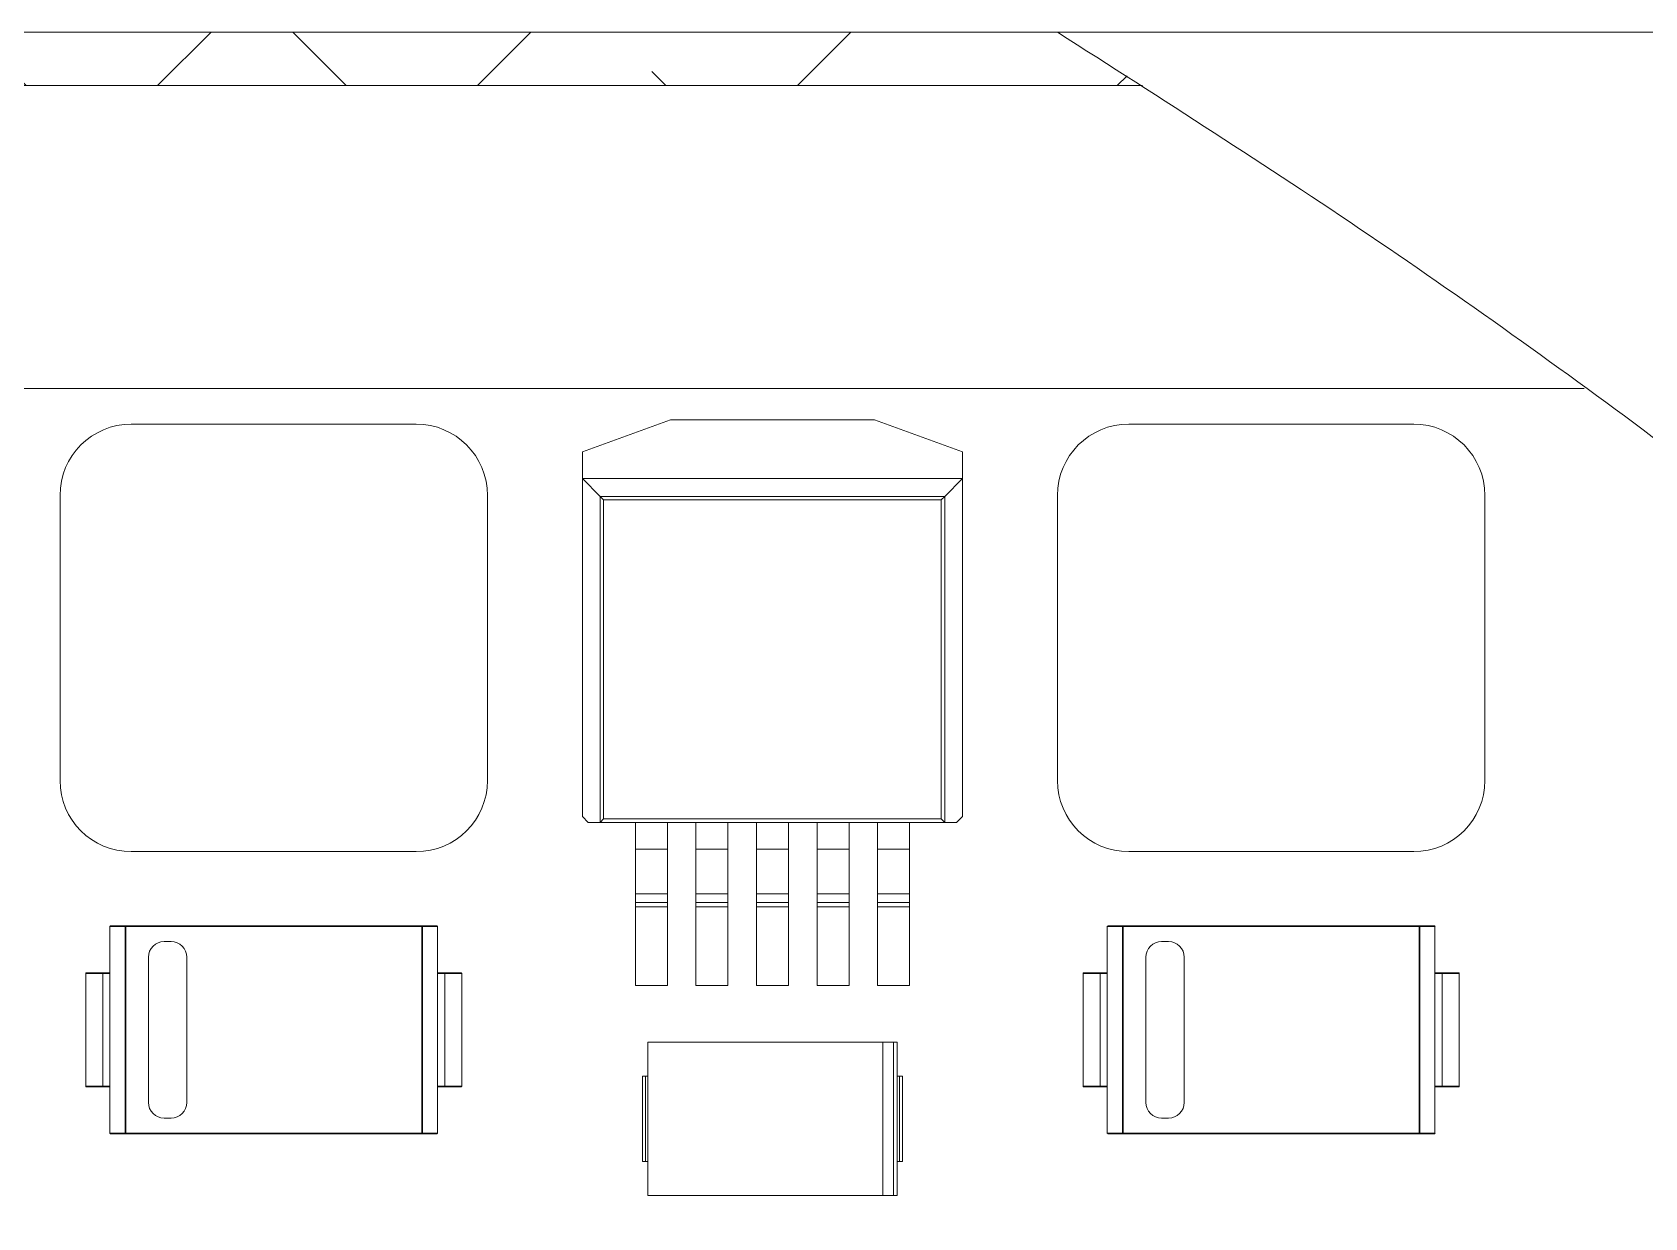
# Model space of a CAD drawing. Header units: millimetres. Extents: x 77 to 206, y 51 to 135.
# Drawn here: x 93.46 to 116.09, y 79.33 to 95.97 of the extents above; entities that cross this region are included whole.
import ezdxf

# ---------------------------------------------------------------- set-up
doc = ezdxf.new("R2010")
doc.units = ezdxf.units.MM

msp = doc.modelspace()

# ---------------------------------------------------------------- hatches: boundary and pattern name
at = {"linetype": 'Continuous', "lineweight": 0}
h = msp.add_hatch(dxfattribs=at)
h.set_pattern_fill('ANSI38', style=0)
edge = h.paths.add_edge_path(flags=0)
edge.add_line((107.849, 95.968), (77.099, 95.968))
edge.add_line((77.099, 95.968), (77.099, 50.968))
edge.add_line((77.099, 50.968), (138.599, 50.968))
edge.add_line((138.599, 50.968), (138.599, 65.877))
edge.add_spline(control_points=[(138.599, 65.877), (138.362, 66.357), (138.112, 66.838), (137.849, 67.319)], knot_values=[0.64695, 0.64695, 0.64695, 0.64695, 0.653933, 0.653933, 0.653933, 0.653933], weights=[1, 1, 1, 1], degree=3, periodic=0)
edge.add_line((137.849, 67.319), (137.849, 54.29))
edge.add_arc((136.349, 52.968), 2, 41.4096, 218.6822)
edge.add_line((134.787, 51.718), (80.91, 51.718))
edge.add_arc((79.349, 52.968), 2, 321.3178, 498.5904)
edge.add_line((77.849, 54.29), (77.849, 92.645))
edge.add_arc((79.349, 93.968), 2, 221.4096, 398.6822)
edge.add_line((80.91, 95.218), (109.041, 95.218))
edge.add_spline(control_points=[(109.041, 95.218), (108.645, 95.47), (108.247, 95.72), (107.849, 95.968)], knot_values=[0.797767, 0.797767, 0.797767, 0.797767, 0.802379, 0.802379, 0.802379, 0.802379], weights=[1, 1, 1, 1], degree=3, periodic=0)
edge = h.paths.add_edge_path(flags=0)
edge.add_arc((79.349, 93.968), 0.8, 0, 360)
edge = h.paths.add_edge_path(flags=0)
edge.add_arc((136.349, 52.968), 0.8, 0, 360)
edge = h.paths.add_edge_path(flags=0)
edge.add_arc((79.349, 52.968), 0.8, 0, 360)

# ---------------------------------------------------------------- linework, layer by layer
at = {"color": 7, "linetype": 'Continuous', "lineweight": 15}
for p, q in [((107.849, 95.968), (77.099, 95.968)), ((107.849, 95.968), (138.599, 95.968)), ((80.91, 95.218), (109.041, 95.218)), ((115.24, 90.968), (77.849, 90.968)), ((98.849, 90.468), (94.849, 90.468)), ((102.418, 90.528), (101.181, 90.078)), ((102.418, 90.528), (105.28, 90.528)), ((106.516, 90.078), (105.28, 90.528)), ((112.849, 90.468), (108.849, 90.468)), ((101.181, 90.078), (101.181, 89.703)), ((106.516, 90.078), (106.516, 89.703)), ((101.181, 89.703), (106.516, 89.703)), ((101.181, 89.703), (101.43, 89.454)), ((101.181, 84.961), (101.181, 89.703)), ((106.516, 89.703), (106.268, 89.454)), ((106.516, 89.703), (106.516, 84.961)), ((93.849, 89.468), (93.849, 85.468)), ((99.849, 85.468), (99.849, 89.468)), ((101.43, 89.454), (106.268, 89.454)), ((101.43, 89.454), (101.479, 89.405)), ((101.43, 84.878), (101.43, 89.454)), ((101.479, 89.405), (101.479, 84.928)), ((106.219, 89.405), (101.479, 89.405)), ((106.268, 89.454), (106.219, 89.405)), ((106.219, 84.928), (106.219, 89.405)), ((106.268, 89.454), (106.268, 84.878)), ((107.849, 89.468), (107.849, 85.468)), ((113.849, 85.468), (113.849, 89.468)), ((101.181, 84.961), (101.264, 84.878)), ((101.428, 84.878), (101.264, 84.878)), ((106.269, 84.878), (101.428, 84.878)), ((101.479, 84.928), (101.43, 84.878)), ((101.479, 84.928), (106.219, 84.928)), ((101.924, 84.878), (101.924, 84.504)), ((102.374, 84.878), (102.374, 84.504)), ((102.774, 84.878), (102.774, 84.504)), ((103.224, 84.878), (103.224, 84.504)), ((103.624, 84.878), (103.624, 84.504)), ((104.074, 84.878), (104.074, 84.504)), ((104.474, 84.878), (104.474, 84.504)), ((104.924, 84.878), (104.924, 84.504)), ((105.324, 84.878), (105.324, 84.504)), ((105.774, 84.878), (105.774, 84.504)), ((106.219, 84.928), (106.268, 84.878)), ((106.433, 84.878), (106.269, 84.878)), ((106.433, 84.878), (106.516, 84.961)), ((94.849, 84.468), (98.849, 84.468)), ((101.924, 84.504), (101.924, 83.875)), ((101.924, 84.504), (102.374, 84.504)), ((102.374, 84.504), (102.374, 83.875)), ((102.774, 84.504), (103.224, 84.504)), ((102.774, 84.504), (102.774, 83.875)), ((103.224, 84.504), (103.224, 83.875)), ((103.624, 84.504), (104.074, 84.504)), ((103.624, 84.504), (103.624, 83.875)), ((104.074, 84.504), (104.074, 83.875)), ((104.474, 84.504), (104.924, 84.504)), ((104.474, 84.504), (104.474, 83.875)), ((104.924, 84.504), (104.924, 83.875)), ((105.324, 84.504), (105.774, 84.504)), ((105.324, 84.504), (105.324, 83.875)), ((105.774, 84.504), (105.774, 83.875)), ((108.849, 84.468), (112.849, 84.468)), ((101.924, 83.875), (102.374, 83.875)), ((101.924, 83.875), (101.924, 83.753)), ((101.924, 83.753), (102.374, 83.753)), ((101.924, 83.753), (101.924, 83.694)), ((102.374, 83.875), (102.374, 83.753)), ((102.374, 83.753), (102.374, 83.694)), ((102.774, 83.875), (103.224, 83.875)), ((102.774, 83.875), (102.774, 83.753)), ((102.774, 83.753), (103.224, 83.753)), ((102.774, 83.753), (102.774, 83.694)), ((103.224, 83.875), (103.224, 83.753)), ((103.224, 83.753), (103.224, 83.694)), ((103.624, 83.875), (104.074, 83.875)), ((103.624, 83.875), (103.624, 83.753)), ((103.624, 83.753), (104.074, 83.753)), ((103.624, 83.753), (103.624, 83.694)), ((104.074, 83.875), (104.074, 83.753)), ((104.074, 83.753), (104.074, 83.694)), ((104.474, 83.875), (104.924, 83.875)), ((104.474, 83.875), (104.474, 83.753)), ((104.474, 83.753), (104.924, 83.753)), ((104.474, 83.753), (104.474, 83.694)), ((104.924, 83.875), (104.924, 83.753)), ((104.924, 83.753), (104.924, 83.694)), ((105.324, 83.875), (105.774, 83.875)), ((105.324, 83.875), (105.324, 83.753)), ((105.324, 83.753), (105.774, 83.753)), ((105.324, 83.753), (105.324, 83.694)), ((105.774, 83.875), (105.774, 83.753)), ((105.774, 83.753), (105.774, 83.694)), ((101.924, 83.694), (102.374, 83.694)), ((101.924, 83.694), (101.924, 82.59)), ((102.374, 83.694), (102.374, 82.59)), ((102.774, 83.694), (103.224, 83.694)), ((102.774, 83.694), (102.774, 82.59)), ((103.224, 83.694), (103.224, 82.59)), ((103.624, 83.694), (104.074, 83.694)), ((103.624, 83.694), (103.624, 82.59)), ((104.074, 83.694), (104.074, 82.59)), ((104.474, 83.694), (104.924, 83.694)), ((104.474, 83.694), (104.474, 82.59)), ((104.924, 83.694), (104.924, 82.59)), ((105.324, 83.694), (105.774, 83.694)), ((105.324, 83.694), (105.324, 82.59)), ((105.774, 83.694), (105.774, 82.59)), ((94.559, 83.428), (94.549, 83.418)), ((94.549, 83.418), (94.549, 80.518)), ((94.762, 83.418), (94.549, 83.418)), ((94.559, 83.428), (94.772, 83.428)), ((94.762, 83.418), (94.762, 80.518)), ((98.925, 83.428), (94.772, 83.428)), ((98.925, 83.418), (94.772, 83.418)), ((94.772, 83.418), (94.772, 80.518)), ((98.925, 83.428), (99.139, 83.428)), ((98.925, 80.518), (98.925, 83.418)), ((99.148, 83.418), (98.935, 83.418)), ((98.935, 80.518), (98.935, 83.418)), ((99.139, 83.428), (99.149, 83.418)), ((99.148, 80.518), (99.148, 83.418)), ((108.559, 83.428), (108.549, 83.418)), ((108.762, 83.418), (108.549, 83.418)), ((108.549, 83.418), (108.549, 80.518)), ((108.559, 83.428), (108.772, 83.428)), ((108.762, 83.418), (108.762, 80.518)), ((112.925, 83.428), (108.772, 83.428)), ((108.772, 83.418), (108.772, 80.518)), ((112.925, 83.418), (108.772, 83.418)), ((112.925, 83.428), (113.139, 83.428)), ((112.925, 80.518), (112.925, 83.418)), ((112.935, 80.518), (112.935, 83.418)), ((113.148, 83.418), (112.935, 83.418)), ((113.139, 83.428), (113.149, 83.418)), ((113.148, 80.518), (113.148, 83.418)), ((95.408, 83.208), (95.31, 83.208)), ((109.408, 83.208), (109.31, 83.208)), ((95.089, 82.986), (95.089, 80.949)), ((95.629, 80.949), (95.629, 82.986)), ((109.089, 82.986), (109.089, 80.949)), ((109.629, 80.949), (109.629, 82.986)), ((94.209, 82.758), (94.209, 81.178)), ((94.449, 82.768), (94.449, 82.758)), ((94.449, 82.768), (94.549, 82.768)), ((94.449, 82.758), (94.449, 81.178)), ((99.148, 82.768), (99.249, 82.768)), ((99.249, 82.768), (99.249, 82.758)), ((99.249, 81.178), (99.249, 82.758)), ((99.489, 81.178), (99.489, 82.758)), ((108.209, 82.758), (108.209, 81.178)), ((108.449, 82.768), (108.449, 82.758)), ((108.449, 82.768), (108.549, 82.768)), ((108.449, 82.758), (108.449, 81.178)), ((113.148, 82.768), (113.249, 82.768)), ((113.249, 82.768), (113.249, 82.758)), ((113.249, 81.178), (113.249, 82.758)), ((113.489, 81.178), (113.489, 82.758)), ((101.924, 82.59), (102.374, 82.59)), ((102.774, 82.59), (103.224, 82.59)), ((103.624, 82.59), (104.074, 82.59)), ((104.474, 82.59), (104.924, 82.59)), ((105.324, 82.59), (105.774, 82.59)), ((102.099, 81.793), (102.099, 79.643)), ((105.399, 81.793), (102.099, 81.793)), ((105.549, 81.793), (105.399, 81.793)), ((105.399, 81.793), (105.399, 79.643)), ((105.549, 79.643), (105.549, 81.793)), ((105.599, 81.793), (105.549, 81.793)), ((105.599, 79.643), (105.599, 81.793)), ((102.024, 80.118), (102.024, 81.318)), ((102.065, 81.318), (102.024, 81.318)), ((102.065, 80.118), (102.065, 81.318)), ((102.099, 81.318), (102.065, 81.318)), ((105.599, 81.318), (105.633, 81.318)), ((105.633, 80.118), (105.633, 81.318)), ((105.633, 81.318), (105.674, 81.318)), ((105.674, 80.118), (105.674, 81.318)), ((94.449, 81.168), (94.449, 81.178)), ((94.549, 81.168), (94.449, 81.168)), ((99.249, 81.168), (99.148, 81.168)), ((99.249, 81.168), (99.249, 81.178)), ((108.449, 81.168), (108.449, 81.178)), ((108.549, 81.168), (108.449, 81.168)), ((113.249, 81.168), (113.148, 81.168)), ((113.249, 81.168), (113.249, 81.178)), ((95.31, 80.728), (95.408, 80.728)), ((109.31, 80.728), (109.408, 80.728)), ((94.549, 80.518), (94.762, 80.518)), ((94.559, 80.508), (94.549, 80.518)), ((94.772, 80.508), (94.559, 80.508)), ((94.772, 80.518), (98.925, 80.518)), ((94.772, 80.508), (98.925, 80.508)), ((99.139, 80.508), (98.925, 80.508)), ((98.935, 80.518), (99.148, 80.518)), ((99.139, 80.508), (99.149, 80.518)), ((108.549, 80.518), (108.762, 80.518)), ((108.559, 80.508), (108.549, 80.518)), ((108.772, 80.508), (108.559, 80.508)), ((108.772, 80.518), (112.925, 80.518)), ((108.772, 80.508), (112.925, 80.508)), ((113.139, 80.508), (112.925, 80.508)), ((112.935, 80.518), (113.148, 80.518)), ((113.139, 80.508), (113.149, 80.518)), ((102.065, 80.118), (102.024, 80.118)), ((102.099, 80.118), (102.065, 80.118)), ((105.599, 80.118), (105.633, 80.118)), ((105.633, 80.118), (105.674, 80.118)), ((102.099, 79.643), (105.399, 79.643)), ((105.399, 79.643), (105.549, 79.643)), ((105.549, 79.643), (105.599, 79.643))]:
    msp.add_line(p, q, dxfattribs=at)
at = {"color": 8, "linetype": 'Continuous', "lineweight": 15}
for p, q in [((94.449, 82.758), (94.549, 82.758)), ((99.148, 82.758), (99.249, 82.758)), ((108.449, 82.758), (108.549, 82.758)), ((113.148, 82.758), (113.249, 82.758)), ((94.549, 81.178), (94.449, 81.178)), ((99.249, 81.178), (99.148, 81.178)), ((108.549, 81.178), (108.449, 81.178)), ((113.249, 81.178), (113.148, 81.178))]:
    msp.add_line(p, q, dxfattribs=at)
at = {"color": 7, "linetype": 'Continuous', "lineweight": 15, "flags": 128}
for points in [[(94.219, 82.768), (94.217, 82.767), (94.215, 82.767)], [(99.479, 82.768), (99.481, 82.767), (99.482, 82.767)], [(108.219, 82.768), (108.217, 82.767), (108.215, 82.767)], [(113.479, 82.768), (113.481, 82.767), (113.482, 82.767)], [(94.219, 81.168), (94.217, 81.168), (94.215, 81.168)], [(99.479, 81.168), (99.481, 81.168), (99.482, 81.168)], [(108.219, 81.168), (108.217, 81.168), (108.215, 81.168)], [(113.479, 81.168), (113.481, 81.168), (113.482, 81.168)]]:
    msp.add_lwpolyline(points, dxfattribs=at)
at = {"color": 7, "linetype": 'Continuous', "lineweight": 15}
for centre, radius, start, end in [((94.849, 89.468), 1, 90, 180), ((98.849, 89.468), 1, 0, 90), ((108.849, 89.468), 1, 90, 180), ((112.849, 89.468), 1, 0, 90), ((94.849, 85.468), 1, 180, 270), ((98.849, 85.468), 1, 270, 0), ((108.849, 85.468), 1, 180, 270), ((112.849, 85.468), 1, 270, 0), ((95.31, 82.986), 0.221, 90, 180), ((95.408, 82.986), 0.221, 0, 90), ((109.31, 82.986), 0.221, 90, 180), ((109.408, 82.986), 0.221, 0, 90), ((94.219, 82.758), 0.01, 151.0294, 180), ((99.479, 82.758), 0.01, 0, 28.9706), ((108.219, 82.758), 0.01, 151.0294, 180), ((113.479, 82.758), 0.01, 0, 28.9706), ((94.219, 81.178), 0.01, 180, 208.9706), ((99.479, 81.178), 0.01, 331.0294, 0), ((108.219, 81.178), 0.01, 180, 208.9706), ((113.479, 81.178), 0.01, 331.0294, 0), ((95.31, 80.949), 0.221, 180, 270), ((95.408, 80.949), 0.221, 270, 0), ((109.31, 80.949), 0.221, 180, 270), ((109.408, 80.949), 0.221, 270, 0)]:
    msp.add_arc(centre, radius, start, end, dxfattribs=at)
for centre, start_param, end_param in [((101.428, 84.928), 3.141593, 3.298672), ((106.269, 84.928), 2.984513, 3.141593)]:
    msp.add_ellipse(centre, major_axis=(0, 0.05), ratio=0.158384, start_param=start_param, end_param=end_param, dxfattribs=at)
at = {"color": 7, "linetype": 'Continuous', "lineweight": 0}
msp.add_open_spline([(138.599, 65.877), (138.148, 66.741), (137.226, 68.506), (135.573, 71.072), (133.712, 73.64), (131.636, 76.192), (129.368, 78.721), (126.923, 81.216), (123.982, 83.986), (120.505, 86.981), (116.464, 90.138), (112.246, 93.162), (109.317, 95.031), (107.849, 95.968)], degree=3, knots=[0, 0, 0, 0, 0.067141, 0.137223, 0.210156, 0.285783, 0.363896, 0.444247, 0.526556, 0.642365, 0.760467, 0.879981, 1, 1, 1, 1], dxfattribs=at)
at = {"color": 7, "linetype": 'Continuous', "lineweight": 15}
for points, knots in [([(94.216, 82.767), (94.215, 82.767), (94.213, 82.766), (94.21, 82.763), (94.209, 82.76), (94.209, 82.759), (94.209, 82.758)], [0, 0, 0, 0, 0.250491, 0.505267, 0.757094, 1, 1, 1, 1]), ([(94.219, 82.768), (94.222, 82.768), (94.229, 82.768), (94.282, 82.768), (94.346, 82.768), (94.404, 82.768), (94.434, 82.768), (94.449, 82.768)], [0, 0, 0, 0, 0.24965, 0.499343, 0.749036, 0.874878, 1, 1, 1, 1]), ([(99.249, 82.768), (99.279, 82.768), (99.339, 82.768), (99.416, 82.768), (99.458, 82.768), (99.476, 82.768), (99.478, 82.768), (99.479, 82.768)], [0, 0, 0, 0, 0.24965, 0.499343, 0.749036, 0.874878, 1, 1, 1, 1]), ([(99.488, 82.758), (99.488, 82.759), (99.488, 82.76), (99.487, 82.763), (99.485, 82.766), (99.483, 82.767), (99.482, 82.767)], [0, 0, 0, 0, 0.242906, 0.494733, 0.749509, 1, 1, 1, 1]), ([(108.216, 82.767), (108.215, 82.767), (108.213, 82.766), (108.21, 82.763), (108.209, 82.76), (108.209, 82.759), (108.209, 82.758)], [0, 0, 0, 0, 0.250491, 0.505267, 0.757094, 1, 1, 1, 1]), ([(108.219, 82.768), (108.222, 82.768), (108.229, 82.768), (108.282, 82.768), (108.346, 82.768), (108.404, 82.768), (108.434, 82.768), (108.449, 82.768)], [0, 0, 0, 0, 0.24965, 0.499343, 0.749036, 0.874878, 1, 1, 1, 1]), ([(113.249, 82.768), (113.279, 82.768), (113.339, 82.768), (113.416, 82.768), (113.458, 82.768), (113.476, 82.768), (113.478, 82.768), (113.479, 82.768)], [0, 0, 0, 0, 0.24965, 0.499343, 0.749036, 0.874878, 1, 1, 1, 1]), ([(113.488, 82.758), (113.488, 82.759), (113.488, 82.76), (113.487, 82.763), (113.485, 82.766), (113.483, 82.767), (113.482, 82.767)], [0, 0, 0, 0, 0.242906, 0.494733, 0.749509, 1, 1, 1, 1]), ([(94.209, 81.178), (94.209, 81.177), (94.209, 81.175), (94.21, 81.172), (94.213, 81.169), (94.215, 81.168), (94.216, 81.168)], [0, 0, 0, 0, 0.2429057, 0.4947332, 0.7495088, 1, 1, 1, 1]), ([(94.449, 81.168), (94.419, 81.168), (94.358, 81.168), (94.282, 81.168), (94.24, 81.168), (94.221, 81.168), (94.219, 81.168), (94.219, 81.168)], [0, 0, 0, 0, 0.24965, 0.499343, 0.749036, 0.874879, 1, 1, 1, 1]), ([(99.479, 81.168), (99.475, 81.168), (99.468, 81.168), (99.415, 81.168), (99.352, 81.168), (99.294, 81.168), (99.264, 81.168), (99.249, 81.168)], [0, 0, 0, 0, 0.24965, 0.499343, 0.749036, 0.874879, 1, 1, 1, 1]), ([(99.482, 81.168), (99.483, 81.168), (99.485, 81.169), (99.487, 81.172), (99.488, 81.175), (99.488, 81.177), (99.488, 81.178)], [0, 0, 0, 0, 0.250491, 0.505267, 0.757094, 1, 1, 1, 1]), ([(108.209, 81.178), (108.209, 81.177), (108.209, 81.175), (108.21, 81.172), (108.213, 81.169), (108.215, 81.168), (108.216, 81.168)], [0, 0, 0, 0, 0.242906, 0.494733, 0.749509, 1, 1, 1, 1]), ([(108.449, 81.168), (108.419, 81.168), (108.358, 81.168), (108.282, 81.168), (108.24, 81.168), (108.221, 81.168), (108.219, 81.168), (108.219, 81.168)], [0, 0, 0, 0, 0.24965, 0.499343, 0.749036, 0.874879, 1, 1, 1, 1]), ([(113.479, 81.168), (113.475, 81.168), (113.468, 81.168), (113.415, 81.168), (113.352, 81.168), (113.294, 81.168), (113.264, 81.168), (113.249, 81.168)], [0, 0, 0, 0, 0.2496503, 0.4993433, 0.7490362, 0.8748785, 1, 1, 1, 1]), ([(113.482, 81.168), (113.483, 81.168), (113.485, 81.169), (113.487, 81.172), (113.488, 81.175), (113.488, 81.177), (113.488, 81.178)], [0, 0, 0, 0, 0.250491, 0.505267, 0.757094, 1, 1, 1, 1])]:
    msp.add_open_spline(points, degree=3, knots=knots, dxfattribs=at)
for points in [[(94.449, 82.758), (94.417, 82.758), (94.354, 82.758), (94.275, 82.758), (94.22, 82.758), (94.212, 82.758), (94.209, 82.758)], [(99.489, 82.758), (99.485, 82.758), (99.478, 82.758), (99.422, 82.758), (99.343, 82.758), (99.28, 82.758), (99.249, 82.758)], [(108.449, 82.758), (108.417, 82.758), (108.354, 82.758), (108.275, 82.758), (108.22, 82.758), (108.212, 82.758), (108.209, 82.758)], [(113.489, 82.758), (113.485, 82.758), (113.478, 82.758), (113.422, 82.758), (113.343, 82.758), (113.28, 82.758), (113.249, 82.758)], [(94.209, 81.178), (94.212, 81.178), (94.22, 81.178), (94.275, 81.178), (94.354, 81.178), (94.417, 81.178), (94.449, 81.178)], [(99.249, 81.178), (99.28, 81.178), (99.343, 81.178), (99.422, 81.178), (99.478, 81.178), (99.485, 81.178), (99.489, 81.178)], [(108.209, 81.178), (108.212, 81.178), (108.22, 81.178), (108.275, 81.178), (108.354, 81.178), (108.417, 81.178), (108.449, 81.178)], [(113.249, 81.178), (113.28, 81.178), (113.343, 81.178), (113.422, 81.178), (113.478, 81.178), (113.485, 81.178), (113.489, 81.178)]]:
    msp.add_open_spline(points, degree=3, dxfattribs=at)

doc.saveas('drawing.dxf')
